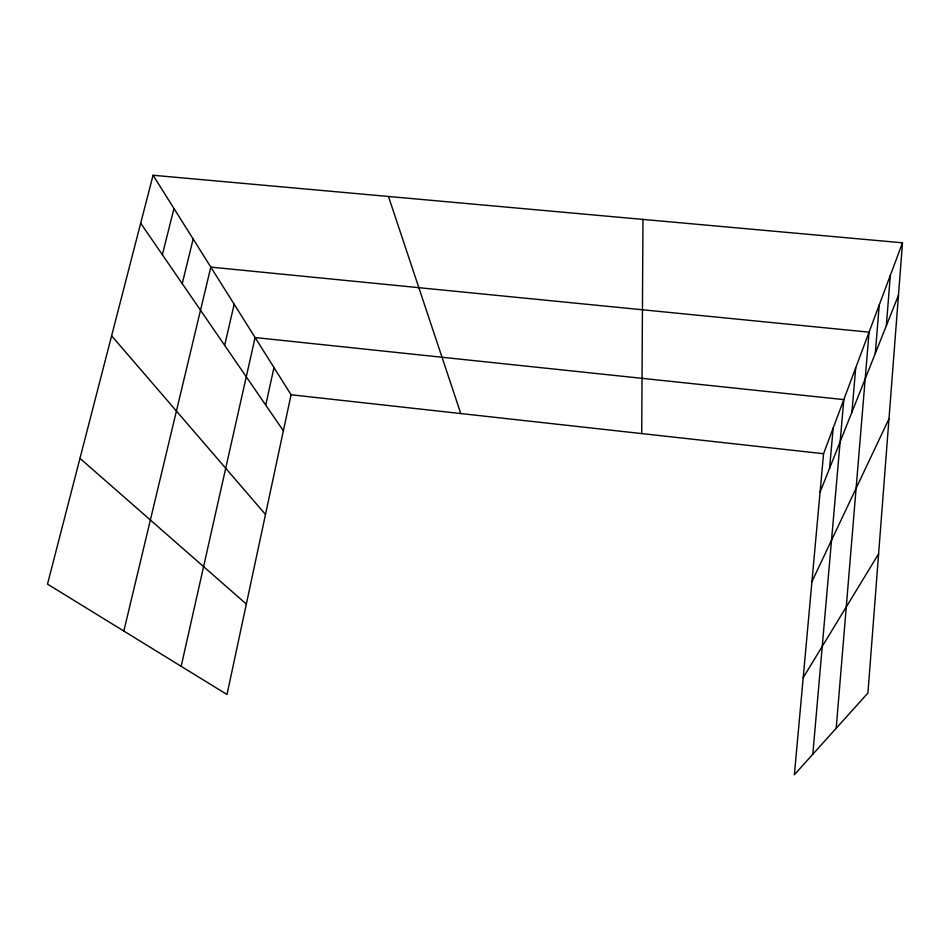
<?xml version="1.0" encoding="UTF-8"?>
<svg xmlns="http://www.w3.org/2000/svg" width="950" height="950" viewBox="0 0 950 950"><rect width="100%" height="100%" fill="white"/><g stroke="black" fill="none" stroke-linecap="round" stroke-linejoin="round"><path stroke-width="1.43" d="M641.713 433.592L642.972 219.402M902.5 242.808L867.92 693.037L794.378 774.749L823.567 453.72L902.5 242.808L153.069 175.251L47.5 584.107L227.002 694.509L291.08 394.761L153.069 175.251M886.338 325.719L890.328 275.346M875.294 353.471L879.225 305.009M836.202 728.294L869.06 332.168L210.817 267.116L123.832 631.049M851.924 412.157L855.712 367.84M812.808 754.276L843.826 399.606L255.099 337.547L181.165 666.318M829.576 468.291L833.174 428.07M265.751 405.116L273.968 367.555M224.651 345.337L234.175 304.249M182.234 283.634L193.159 239.02M162.367 254.719L173.981 208.501M820.076 492.171L898.474 295.248M811.941 581.638L888.986 418.819M803.213 677.635L878.619 553.838M291.08 394.761L823.567 453.72M79.966 458.351L246.335 604.058M111.613 335.813L265.489 514.449M140.683 223.179L283.373 430.766M388.467 196.46L460.774 413.547"/></g></svg>
